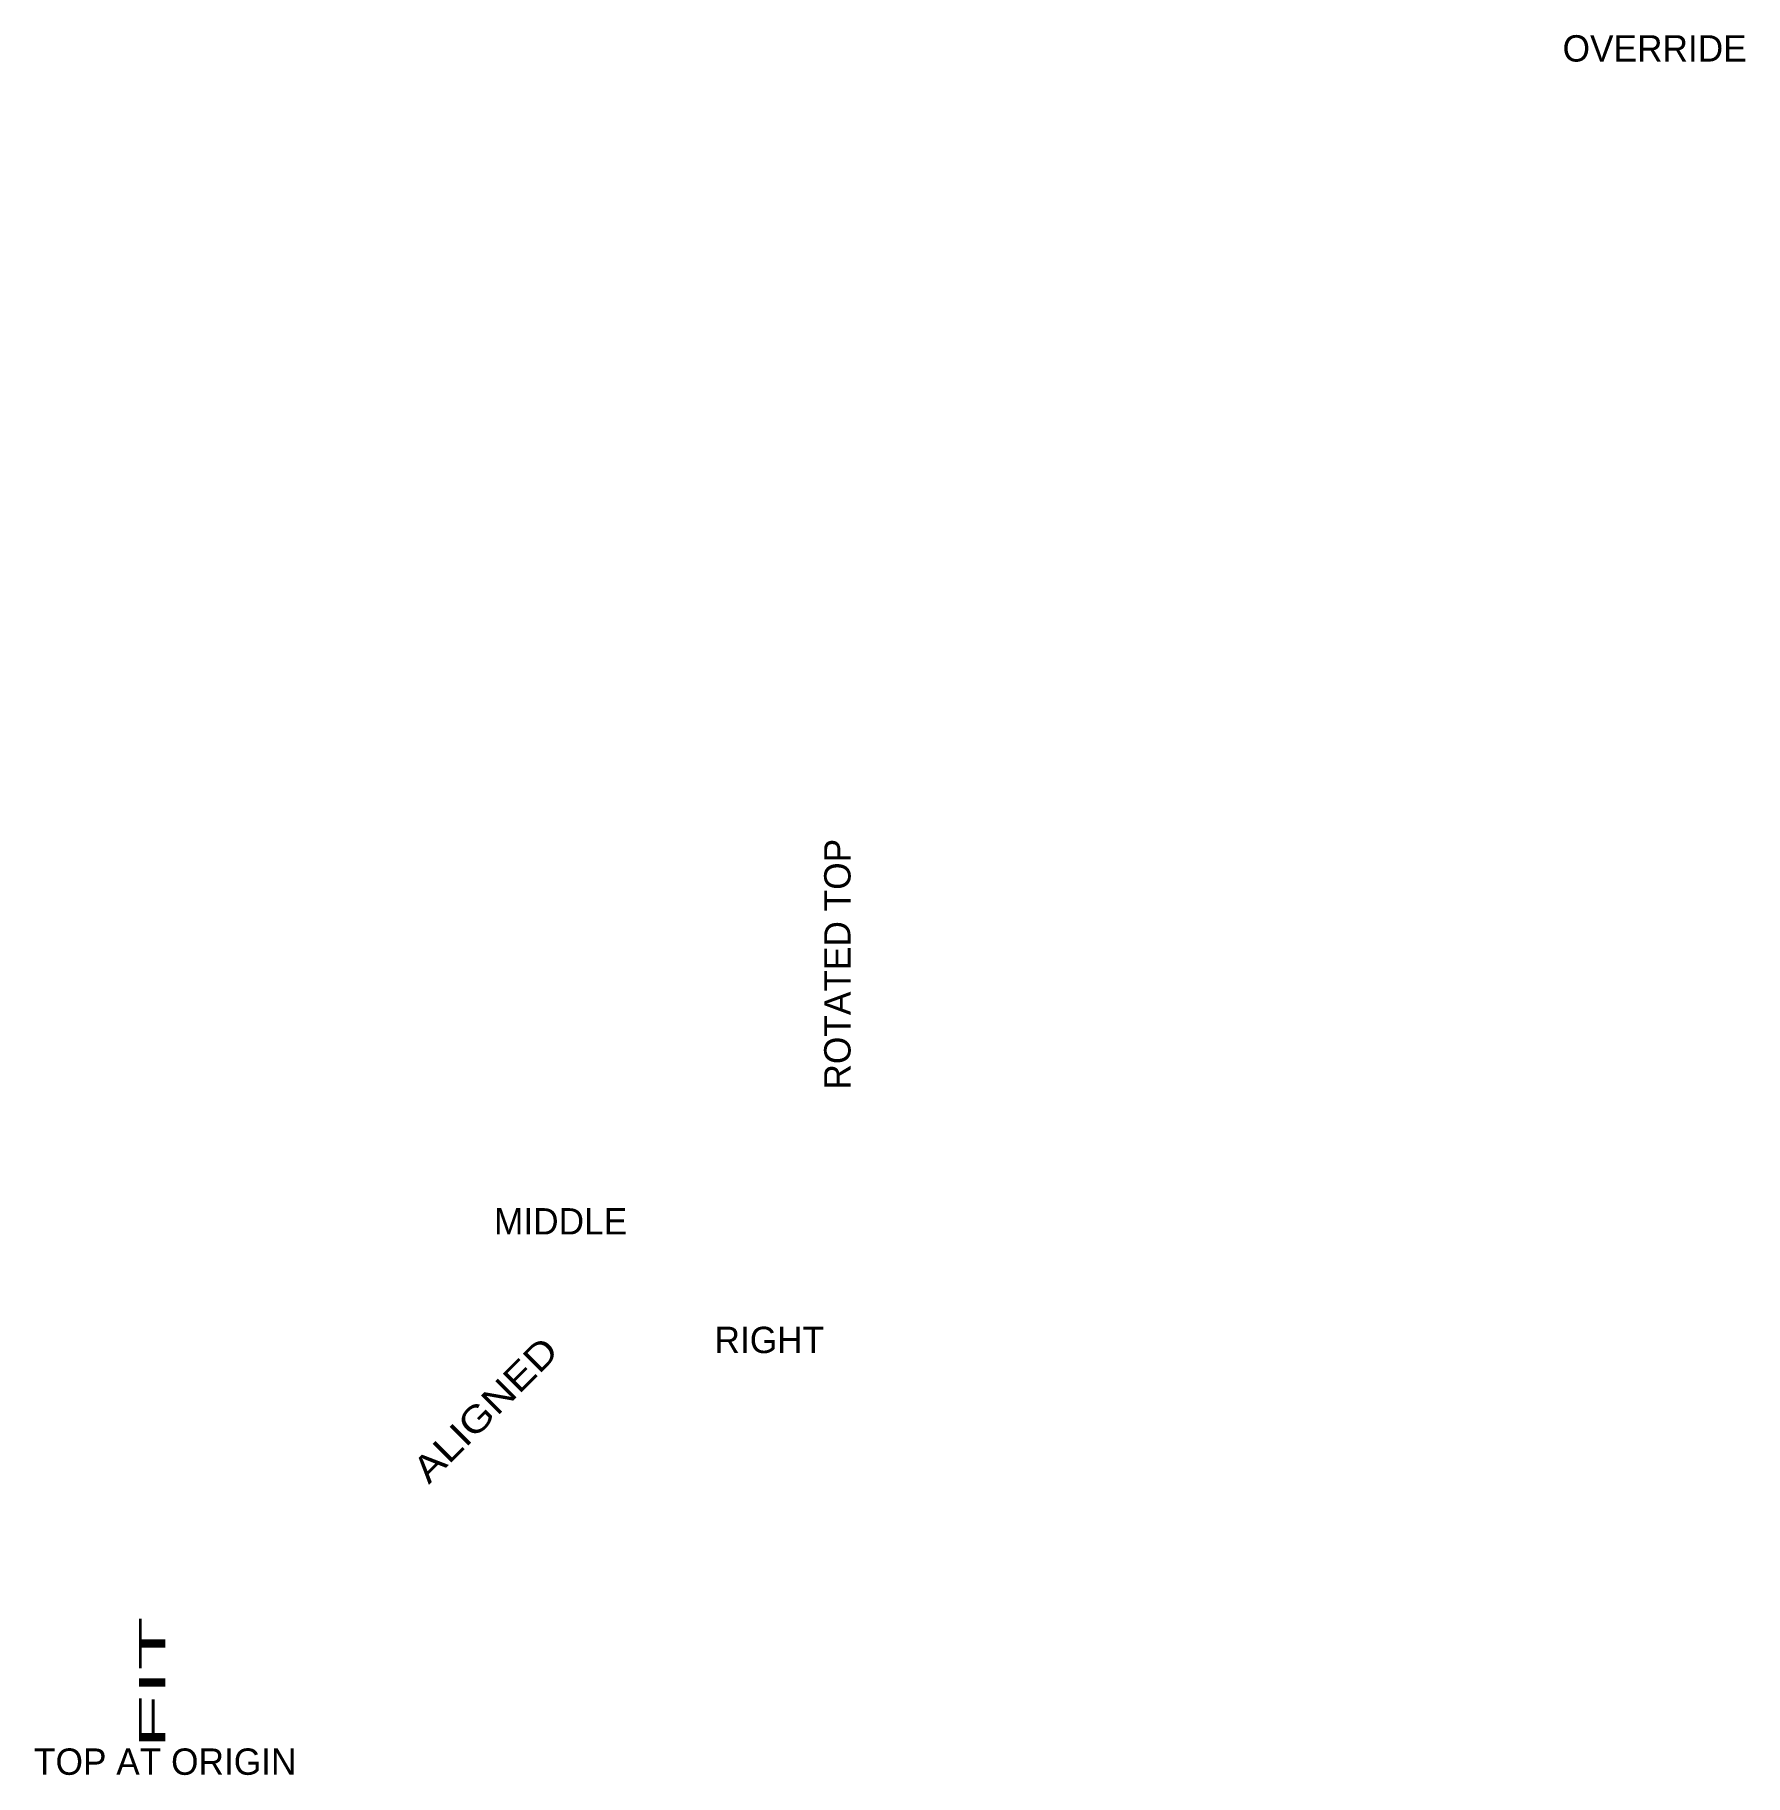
# Model space of a CAD drawing. Extents: x -10 to 120, y -2 to 130.
import ezdxf
from ezdxf.enums import TextEntityAlignment as Align

# ---------------------------------------------------------------- set-up
doc = ezdxf.new("R2010")
doc.units = 0

# ---------------------------------------------------------------- blocks, each defined once
blk = doc.blocks.new('LABEL')
blk.add_attdef('TAG1', text='', height=2).set_placement((5, 5), align=Align.TOP_CENTER)

msp = doc.modelspace()

# ---------------------------------------------------------------- block references
ref = msp.add_blockref('LABEL', (100, 100))
ref.add_attrib('TAG1', 'OVERRIDE', dxfattribs={"height": 2}).set_placement((120, 130), align=Align.TOP_RIGHT)

# ---------------------------------------------------------------- texts
msp.add_text('ROTATED TOP', height=2, rotation=90).set_placement((50, 50), align=Align.TOP_LEFT)
msp.add_text('MIDDLE', height=2).set_placement((30, 40), align=Align.MIDDLE)
msp.add_text('RIGHT', height=2).set_placement((50, 30), align=Align.RIGHT)
msp.add_text('ALIGNED', height=2).set_placement((20, 20), (30, 30), align=Align.ALIGNED)
msp.add_text('FIT', height=2).set_placement((0, 0), (0, 10), align=Align.FIT)
msp.add_text('TOP AT ORIGIN', height=2).set_placement((0, 0), align=Align.TOP_CENTER)

doc.saveas('drawing.dxf')
